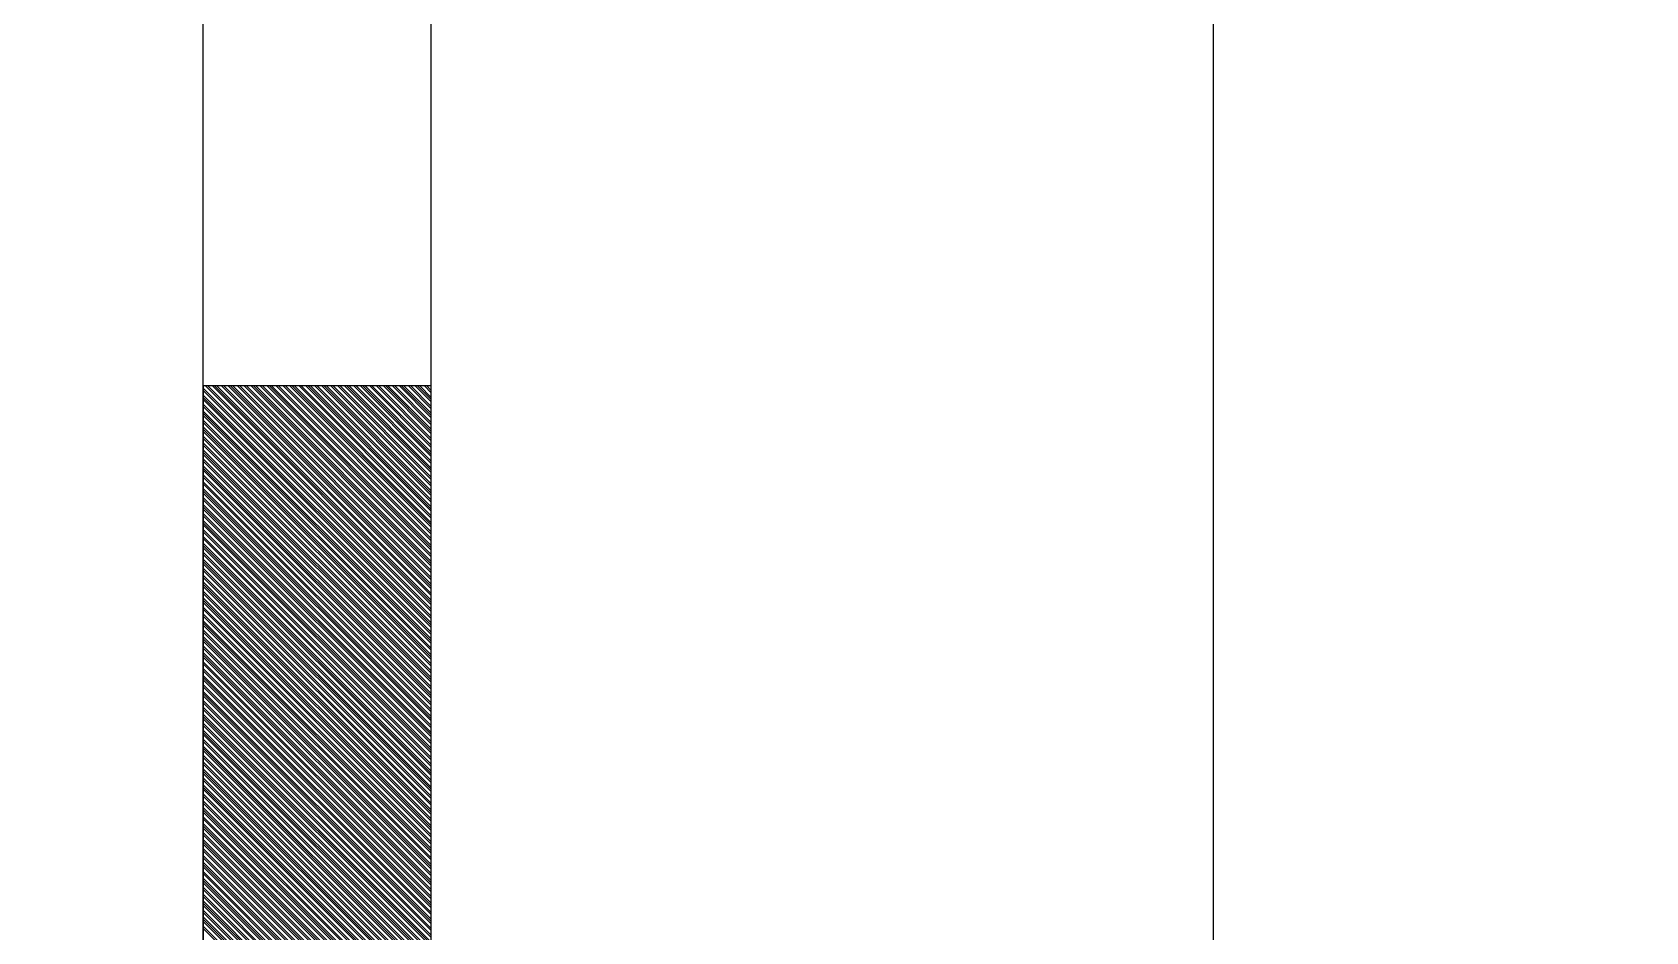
# Model space of a CAD drawing. Extents: x 735054 to 735644, y 4350981 to 4352008.
# Drawn here: x 735292.92 to 735299.99, y 4351958.62 to 4351962.56 of the extents above; entities that cross this region are included whole.
import ezdxf

# ---------------------------------------------------------------- set-up
doc = ezdxf.new("R2010")
doc.units = 0
doc.layers.get('0').update_dxf_attribs({"linetype": 'CONTINUOUS'})

msp = doc.modelspace()

# ---------------------------------------------------------------- linework, layer by layer
at = {"color": 0, "linetype": 'CONTINUOUS'}
for p, q in [((735293.67, 4351881.01), (735293.67, 4351981.01)), ((735293.67, 4351881.01), (735293.67, 4351981.01)), ((735294.67, 4351881.01), (735294.67, 4351981.01)), ((735294.67, 4351881.01), (735294.67, 4351981.01)), ((735294.67, 4351960), (735293.67, 4351961)), ((735294.67, 4351960), (735293.67, 4351961)), ((735294.67, 4351959.99), (735293.67, 4351960.99)), ((735294.67, 4351959.99), (735293.67, 4351960.99)), ((735294.67, 4351959.97), (735293.67, 4351960.97)), ((735294.67, 4351959.97), (735293.67, 4351960.97)), ((735294.67, 4351959.96), (735293.67, 4351960.96)), ((735294.67, 4351959.96), (735293.67, 4351960.96)), ((735294.67, 4351959.95), (735293.67, 4351960.95)), ((735294.67, 4351959.95), (735293.67, 4351960.95)), ((735294.67, 4351960.02), (735293.68, 4351961.01)), ((735294.67, 4351960.02), (735293.68, 4351961.01)), ((735294.67, 4351960.03), (735293.69, 4351961.01)), ((735294.67, 4351960.03), (735293.69, 4351961.01)), ((735294.67, 4351960.05), (735293.71, 4351961.01)), ((735294.67, 4351960.05), (735293.71, 4351961.01)), ((735294.67, 4351960.06), (735293.72, 4351961.01)), ((735294.67, 4351960.06), (735293.72, 4351961.01)), ((735294.67, 4351960.07), (735293.73, 4351961.01)), ((735294.67, 4351960.07), (735293.73, 4351961.01)), ((735294.67, 4351960.09), (735293.75, 4351961.01)), ((735294.67, 4351960.09), (735293.75, 4351961.01)), ((735294.67, 4351960.1), (735293.76, 4351961.01)), ((735294.67, 4351960.1), (735293.76, 4351961.01)), ((735294.67, 4351960.12), (735293.78, 4351961.01)), ((735294.67, 4351960.12), (735293.78, 4351961.01)), ((735294.67, 4351960.13), (735293.79, 4351961.01)), ((735294.67, 4351960.13), (735293.79, 4351961.01)), ((735294.67, 4351960.14), (735293.8, 4351961.01)), ((735294.67, 4351960.14), (735293.8, 4351961.01)), ((735294.67, 4351960.16), (735293.82, 4351961.01)), ((735294.67, 4351960.16), (735293.82, 4351961.01)), ((735294.67, 4351960.17), (735293.83, 4351961.01)), ((735294.67, 4351960.17), (735293.83, 4351961.01)), ((735294.67, 4351960.19), (735293.85, 4351961.01)), ((735294.67, 4351960.19), (735293.85, 4351961.01)), ((735294.67, 4351960.2), (735293.86, 4351961.01)), ((735294.67, 4351960.2), (735293.86, 4351961.01)), ((735294.67, 4351960.22), (735293.88, 4351961.01)), ((735294.67, 4351960.22), (735293.88, 4351961.01)), ((735294.67, 4351960.23), (735293.89, 4351961.01)), ((735294.67, 4351960.23), (735293.89, 4351961.01)), ((735294.67, 4351960.24), (735293.9, 4351961.01)), ((735294.67, 4351960.24), (735293.9, 4351961.01)), ((735294.67, 4351960.26), (735293.92, 4351961.01)), ((735294.67, 4351960.26), (735293.92, 4351961.01)), ((735294.67, 4351960.27), (735293.93, 4351961.01)), ((735294.67, 4351960.27), (735293.93, 4351961.01)), ((735294.67, 4351960.29), (735293.95, 4351961.01)), ((735294.67, 4351960.29), (735293.95, 4351961.01)), ((735294.67, 4351960.3), (735293.96, 4351961.01)), ((735294.67, 4351960.3), (735293.96, 4351961.01)), ((735294.67, 4351960.31), (735293.97, 4351961.01)), ((735294.67, 4351960.31), (735293.97, 4351961.01)), ((735294.67, 4351960.33), (735293.99, 4351961.01)), ((735294.67, 4351960.33), (735293.99, 4351961.01)), ((735294.67, 4351960.34), (735294, 4351961.01)), ((735294.67, 4351960.34), (735294, 4351961.01)), ((735294.67, 4351960.36), (735294.02, 4351961.01)), ((735294.67, 4351960.36), (735294.02, 4351961.01)), ((735294.67, 4351960.37), (735294.03, 4351961.01)), ((735294.67, 4351960.37), (735294.03, 4351961.01)), ((735294.67, 4351960.39), (735294.05, 4351961.01)), ((735294.67, 4351960.39), (735294.05, 4351961.01)), ((735294.67, 4351960.4), (735294.06, 4351961.01)), ((735294.67, 4351960.4), (735294.06, 4351961.01)), ((735294.67, 4351960.41), (735294.07, 4351961.01)), ((735294.67, 4351960.41), (735294.07, 4351961.01)), ((735294.67, 4351960.43), (735294.09, 4351961.01)), ((735294.67, 4351960.43), (735294.09, 4351961.01)), ((735294.67, 4351960.44), (735294.1, 4351961.01)), ((735294.67, 4351960.44), (735294.1, 4351961.01)), ((735294.67, 4351960.46), (735294.12, 4351961.01)), ((735294.67, 4351960.46), (735294.12, 4351961.01)), ((735294.67, 4351960.47), (735294.13, 4351961.01)), ((735294.67, 4351960.47), (735294.13, 4351961.01)), ((735294.67, 4351960.48), (735294.14, 4351961.01)), ((735294.67, 4351960.48), (735294.14, 4351961.01)), ((735294.67, 4351960.5), (735294.16, 4351961.01)), ((735294.67, 4351960.5), (735294.16, 4351961.01)), ((735294.67, 4351960.51), (735294.17, 4351961.01)), ((735294.67, 4351960.51), (735294.17, 4351961.01)), ((735294.67, 4351960.53), (735294.19, 4351961.01)), ((735294.67, 4351960.53), (735294.19, 4351961.01)), ((735294.67, 4351960.54), (735294.2, 4351961.01)), ((735294.67, 4351960.54), (735294.2, 4351961.01)), ((735294.67, 4351960.55), (735294.21, 4351961.01)), ((735294.67, 4351960.55), (735294.21, 4351961.01)), ((735294.67, 4351960.57), (735294.23, 4351961.01)), ((735294.67, 4351960.57), (735294.23, 4351961.01)), ((735294.67, 4351960.58), (735294.24, 4351961.01)), ((735294.67, 4351960.58), (735294.24, 4351961.01)), ((735294.67, 4351960.6), (735294.26, 4351961.01)), ((735294.67, 4351960.6), (735294.26, 4351961.01)), ((735294.67, 4351960.61), (735294.27, 4351961.01)), ((735294.67, 4351960.61), (735294.27, 4351961.01)), ((735294.67, 4351960.63), (735294.29, 4351961.01)), ((735294.67, 4351960.63), (735294.29, 4351961.01)), ((735294.67, 4351960.64), (735294.3, 4351961.01)), ((735294.67, 4351960.64), (735294.3, 4351961.01)), ((735294.67, 4351960.65), (735294.31, 4351961.01)), ((735294.67, 4351960.65), (735294.31, 4351961.01)), ((735294.67, 4351960.67), (735294.33, 4351961.01)), ((735294.67, 4351960.67), (735294.33, 4351961.01)), ((735294.67, 4351960.68), (735294.34, 4351961.01)), ((735294.67, 4351960.68), (735294.34, 4351961.01)), ((735294.67, 4351960.7), (735294.36, 4351961.01)), ((735294.67, 4351960.7), (735294.36, 4351961.01)), ((735294.67, 4351960.71), (735294.37, 4351961.01)), ((735294.67, 4351960.71), (735294.37, 4351961.01)), ((735294.67, 4351960.72), (735294.38, 4351961.01)), ((735294.67, 4351960.72), (735294.38, 4351961.01)), ((735294.67, 4351960.74), (735294.4, 4351961.01)), ((735294.67, 4351960.74), (735294.4, 4351961.01)), ((735294.67, 4351960.75), (735294.41, 4351961.01)), ((735294.67, 4351960.75), (735294.41, 4351961.01)), ((735294.67, 4351960.77), (735294.43, 4351961.01)), ((735294.67, 4351960.77), (735294.43, 4351961.01)), ((735294.67, 4351960.78), (735294.44, 4351961.01)), ((735294.67, 4351960.78), (735294.44, 4351961.01)), ((735294.67, 4351960.8), (735294.46, 4351961.01)), ((735294.67, 4351960.8), (735294.46, 4351961.01)), ((735294.67, 4351960.81), (735294.47, 4351961.01)), ((735294.67, 4351960.81), (735294.47, 4351961.01)), ((735294.67, 4351960.82), (735294.48, 4351961.01)), ((735294.67, 4351960.82), (735294.48, 4351961.01)), ((735294.67, 4351960.84), (735294.5, 4351961.01)), ((735294.67, 4351960.84), (735294.5, 4351961.01)), ((735294.67, 4351960.85), (735294.51, 4351961.01)), ((735294.67, 4351960.85), (735294.51, 4351961.01)), ((735294.67, 4351960.87), (735294.53, 4351961.01)), ((735294.67, 4351960.87), (735294.53, 4351961.01)), ((735294.67, 4351960.88), (735294.54, 4351961.01)), ((735294.67, 4351960.88), (735294.54, 4351961.01)), ((735294.67, 4351960.89), (735294.55, 4351961.01)), ((735294.67, 4351960.89), (735294.55, 4351961.01)), ((735294.67, 4351960.91), (735294.57, 4351961.01)), ((735294.67, 4351960.91), (735294.57, 4351961.01)), ((735294.67, 4351960.92), (735294.58, 4351961.01)), ((735294.67, 4351960.92), (735294.58, 4351961.01)), ((735294.67, 4351960.94), (735294.6, 4351961.01)), ((735294.67, 4351960.94), (735294.6, 4351961.01)), ((735294.67, 4351960.95), (735294.61, 4351961.01)), ((735294.67, 4351960.95), (735294.61, 4351961.01)), ((735294.67, 4351960.96), (735294.62, 4351961.01)), ((735294.67, 4351960.96), (735294.62, 4351961.01)), ((735294.67, 4351960.98), (735294.64, 4351961.01)), ((735294.67, 4351960.98), (735294.64, 4351961.01)), ((735294.67, 4351960.99), (735294.65, 4351961.01)), ((735294.67, 4351960.99), (735294.65, 4351961.01)), ((735294.67, 4351959.93), (735293.67, 4351960.93)), ((735294.67, 4351959.93), (735293.67, 4351960.93)), ((735294.67, 4351959.92), (735293.67, 4351960.92)), ((735294.67, 4351959.92), (735293.67, 4351960.92)), ((735294.67, 4351959.9), (735293.67, 4351960.9)), ((735294.67, 4351959.9), (735293.67, 4351960.9)), ((735294.67, 4351959.89), (735293.67, 4351960.89)), ((735294.67, 4351959.89), (735293.67, 4351960.89)), ((735294.67, 4351959.88), (735293.67, 4351960.88)), ((735294.67, 4351959.88), (735293.67, 4351960.88)), ((735294.67, 4351959.86), (735293.67, 4351960.86)), ((735294.67, 4351959.86), (735293.67, 4351960.86)), ((735294.67, 4351959.85), (735293.67, 4351960.85)), ((735294.67, 4351959.85), (735293.67, 4351960.85)), ((735294.67, 4351959.83), (735293.67, 4351960.83)), ((735294.67, 4351959.83), (735293.67, 4351960.83)), ((735294.67, 4351959.82), (735293.67, 4351960.82)), ((735294.67, 4351959.82), (735293.67, 4351960.82)), ((735294.67, 4351959.81), (735293.67, 4351960.81)), ((735294.67, 4351959.81), (735293.67, 4351960.81)), ((735294.67, 4351959.79), (735293.67, 4351960.79)), ((735294.67, 4351959.79), (735293.67, 4351960.79)), ((735294.67, 4351959.78), (735293.67, 4351960.78)), ((735294.67, 4351959.78), (735293.67, 4351960.78)), ((735294.67, 4351959.76), (735293.67, 4351960.76)), ((735294.67, 4351959.76), (735293.67, 4351960.76)), ((735294.67, 4351959.75), (735293.67, 4351960.75)), ((735294.67, 4351959.75), (735293.67, 4351960.75)), ((735294.67, 4351959.73), (735293.67, 4351960.73)), ((735294.67, 4351959.73), (735293.67, 4351960.73)), ((735294.67, 4351959.72), (735293.67, 4351960.72)), ((735294.67, 4351959.72), (735293.67, 4351960.72)), ((735294.67, 4351959.71), (735293.67, 4351960.71)), ((735294.67, 4351959.71), (735293.67, 4351960.71)), ((735294.67, 4351959.69), (735293.67, 4351960.69)), ((735294.67, 4351959.69), (735293.67, 4351960.69)), ((735294.67, 4351959.68), (735293.67, 4351960.68)), ((735294.67, 4351959.68), (735293.67, 4351960.68)), ((735294.67, 4351959.66), (735293.67, 4351960.66)), ((735294.67, 4351959.66), (735293.67, 4351960.66)), ((735294.67, 4351959.65), (735293.67, 4351960.65)), ((735294.67, 4351959.65), (735293.67, 4351960.65)), ((735294.67, 4351959.64), (735293.67, 4351960.64)), ((735294.67, 4351959.64), (735293.67, 4351960.64)), ((735294.67, 4351959.62), (735293.67, 4351960.62)), ((735294.67, 4351959.62), (735293.67, 4351960.62)), ((735294.67, 4351959.61), (735293.67, 4351960.61)), ((735294.67, 4351959.61), (735293.67, 4351960.61)), ((735294.67, 4351959.59), (735293.67, 4351960.59)), ((735294.67, 4351959.59), (735293.67, 4351960.59)), ((735294.67, 4351959.58), (735293.67, 4351960.58)), ((735294.67, 4351959.58), (735293.67, 4351960.58)), ((735294.67, 4351959.56), (735293.67, 4351960.56)), ((735294.67, 4351959.56), (735293.67, 4351960.56)), ((735294.67, 4351959.55), (735293.67, 4351960.55)), ((735294.67, 4351959.55), (735293.67, 4351960.55)), ((735294.67, 4351959.54), (735293.67, 4351960.54)), ((735294.67, 4351959.54), (735293.67, 4351960.54)), ((735294.67, 4351959.52), (735293.67, 4351960.52)), ((735294.67, 4351959.52), (735293.67, 4351960.52)), ((735294.67, 4351959.51), (735293.67, 4351960.51)), ((735294.67, 4351959.51), (735293.67, 4351960.51)), ((735294.67, 4351959.49), (735293.67, 4351960.49)), ((735294.67, 4351959.49), (735293.67, 4351960.49)), ((735294.67, 4351959.48), (735293.67, 4351960.48)), ((735294.67, 4351959.48), (735293.67, 4351960.48)), ((735294.67, 4351959.47), (735293.67, 4351960.47)), ((735294.67, 4351959.47), (735293.67, 4351960.47)), ((735294.67, 4351959.45), (735293.67, 4351960.45)), ((735294.67, 4351959.45), (735293.67, 4351960.45)), ((735294.67, 4351959.44), (735293.67, 4351960.44)), ((735294.67, 4351959.44), (735293.67, 4351960.44)), ((735294.67, 4351959.42), (735293.67, 4351960.42)), ((735294.67, 4351959.42), (735293.67, 4351960.42)), ((735294.67, 4351959.41), (735293.67, 4351960.41)), ((735294.67, 4351959.41), (735293.67, 4351960.41)), ((735294.67, 4351959.4), (735293.67, 4351960.4)), ((735294.67, 4351959.4), (735293.67, 4351960.4)), ((735294.67, 4351959.38), (735293.67, 4351960.38)), ((735294.67, 4351959.38), (735293.67, 4351960.38)), ((735294.67, 4351959.37), (735293.67, 4351960.37)), ((735294.67, 4351959.37), (735293.67, 4351960.37)), ((735294.67, 4351959.35), (735293.67, 4351960.35)), ((735294.67, 4351959.35), (735293.67, 4351960.35)), ((735294.67, 4351959.34), (735293.67, 4351960.34)), ((735294.67, 4351959.34), (735293.67, 4351960.34)), ((735294.67, 4351959.32), (735293.67, 4351960.32)), ((735294.67, 4351959.32), (735293.67, 4351960.32)), ((735294.67, 4351959.31), (735293.67, 4351960.31)), ((735294.67, 4351959.31), (735293.67, 4351960.31)), ((735294.67, 4351959.3), (735293.67, 4351960.3)), ((735294.67, 4351959.3), (735293.67, 4351960.3)), ((735294.67, 4351959.28), (735293.67, 4351960.28)), ((735294.67, 4351959.28), (735293.67, 4351960.28)), ((735294.67, 4351959.27), (735293.67, 4351960.27)), ((735294.67, 4351959.27), (735293.67, 4351960.27)), ((735294.67, 4351959.25), (735293.67, 4351960.25)), ((735294.67, 4351959.25), (735293.67, 4351960.25)), ((735294.67, 4351959.24), (735293.67, 4351960.24)), ((735294.67, 4351959.24), (735293.67, 4351960.24)), ((735294.67, 4351959.23), (735293.67, 4351960.23)), ((735294.67, 4351959.23), (735293.67, 4351960.23)), ((735294.67, 4351959.21), (735293.67, 4351960.21)), ((735294.67, 4351959.21), (735293.67, 4351960.21)), ((735294.67, 4351959.2), (735293.67, 4351960.2)), ((735294.67, 4351959.2), (735293.67, 4351960.2)), ((735294.67, 4351959.18), (735293.67, 4351960.18)), ((735294.67, 4351959.18), (735293.67, 4351960.18)), ((735294.67, 4351959.17), (735293.67, 4351960.17)), ((735294.67, 4351959.17), (735293.67, 4351960.17)), ((735294.67, 4351959.15), (735293.67, 4351960.15)), ((735294.67, 4351959.15), (735293.67, 4351960.15)), ((735294.67, 4351959.14), (735293.67, 4351960.14)), ((735294.67, 4351959.14), (735293.67, 4351960.14)), ((735294.67, 4351959.13), (735293.67, 4351960.13)), ((735294.67, 4351959.13), (735293.67, 4351960.13)), ((735294.67, 4351959.11), (735293.67, 4351960.11)), ((735294.67, 4351959.11), (735293.67, 4351960.11)), ((735294.67, 4351959.1), (735293.67, 4351960.1)), ((735294.67, 4351959.1), (735293.67, 4351960.1)), ((735294.67, 4351959.08), (735293.67, 4351960.08)), ((735294.67, 4351959.08), (735293.67, 4351960.08)), ((735294.67, 4351959.07), (735293.67, 4351960.07)), ((735294.67, 4351959.07), (735293.67, 4351960.07)), ((735294.67, 4351959.06), (735293.67, 4351960.06)), ((735294.67, 4351959.06), (735293.67, 4351960.06)), ((735294.67, 4351959.04), (735293.67, 4351960.04)), ((735294.67, 4351959.04), (735293.67, 4351960.04)), ((735294.67, 4351959.03), (735293.67, 4351960.03)), ((735294.67, 4351959.03), (735293.67, 4351960.03)), ((735294.67, 4351959.01), (735293.67, 4351960.01)), ((735294.67, 4351959.01), (735293.67, 4351960.01)), ((735294.67, 4351959), (735293.67, 4351960)), ((735294.67, 4351959), (735293.67, 4351960)), ((735294.67, 4351958.98), (735293.67, 4351959.98)), ((735294.67, 4351958.98), (735293.67, 4351959.98)), ((735294.67, 4351958.97), (735293.67, 4351959.97)), ((735294.67, 4351958.97), (735293.67, 4351959.97)), ((735294.67, 4351958.96), (735293.67, 4351959.96)), ((735294.67, 4351958.96), (735293.67, 4351959.96)), ((735294.67, 4351958.94), (735293.67, 4351959.94)), ((735294.67, 4351958.94), (735293.67, 4351959.94)), ((735294.67, 4351958.93), (735293.67, 4351959.93)), ((735294.67, 4351958.93), (735293.67, 4351959.93)), ((735294.67, 4351958.91), (735293.67, 4351959.91)), ((735294.67, 4351958.91), (735293.67, 4351959.91)), ((735294.67, 4351958.9), (735293.67, 4351959.9)), ((735294.67, 4351958.9), (735293.67, 4351959.9)), ((735294.67, 4351958.89), (735293.67, 4351959.89)), ((735294.67, 4351958.89), (735293.67, 4351959.89)), ((735294.67, 4351958.87), (735293.67, 4351959.87)), ((735294.67, 4351958.87), (735293.67, 4351959.87)), ((735294.67, 4351958.86), (735293.67, 4351959.86)), ((735294.67, 4351958.86), (735293.67, 4351959.86)), ((735294.67, 4351958.84), (735293.67, 4351959.84)), ((735294.67, 4351958.84), (735293.67, 4351959.84)), ((735294.67, 4351958.83), (735293.67, 4351959.83)), ((735294.67, 4351958.83), (735293.67, 4351959.83)), ((735294.67, 4351958.82), (735293.67, 4351959.82)), ((735294.67, 4351958.82), (735293.67, 4351959.82)), ((735294.67, 4351958.8), (735293.67, 4351959.8)), ((735294.67, 4351958.8), (735293.67, 4351959.8)), ((735294.67, 4351958.79), (735293.67, 4351959.79)), ((735294.67, 4351958.79), (735293.67, 4351959.79)), ((735294.67, 4351958.77), (735293.67, 4351959.77)), ((735294.67, 4351958.77), (735293.67, 4351959.77)), ((735294.67, 4351958.76), (735293.67, 4351959.76)), ((735294.67, 4351958.76), (735293.67, 4351959.76)), ((735294.67, 4351958.74), (735293.67, 4351959.74)), ((735294.67, 4351958.74), (735293.67, 4351959.74)), ((735294.67, 4351958.73), (735293.67, 4351959.73)), ((735294.67, 4351958.73), (735293.67, 4351959.73)), ((735294.67, 4351958.72), (735293.67, 4351959.72)), ((735294.67, 4351958.72), (735293.67, 4351959.72)), ((735294.67, 4351958.7), (735293.67, 4351959.7)), ((735294.67, 4351958.7), (735293.67, 4351959.7)), ((735294.67, 4351958.69), (735293.67, 4351959.69)), ((735294.67, 4351958.69), (735293.67, 4351959.69)), ((735294.67, 4351958.67), (735293.67, 4351959.67)), ((735294.67, 4351958.67), (735293.67, 4351959.67)), ((735294.67, 4351958.66), (735293.67, 4351959.66)), ((735294.67, 4351958.66), (735293.67, 4351959.66)), ((735294.67, 4351958.65), (735293.67, 4351959.65)), ((735294.67, 4351958.65), (735293.67, 4351959.65)), ((735294.67, 4351958.63), (735293.67, 4351959.63)), ((735294.67, 4351958.63), (735293.67, 4351959.63)), ((735294.67, 4351958.62), (735293.67, 4351959.62)), ((735294.67, 4351958.62), (735293.67, 4351959.62)), ((735294.67, 4351958.6), (735293.67, 4351959.6)), ((735294.67, 4351958.6), (735293.67, 4351959.6)), ((735294.67, 4351958.59), (735293.67, 4351959.59)), ((735294.67, 4351958.59), (735293.67, 4351959.59)), ((735294.67, 4351958.57), (735293.67, 4351959.57)), ((735294.67, 4351958.57), (735293.67, 4351959.57)), ((735294.67, 4351958.56), (735293.67, 4351959.56)), ((735294.67, 4351958.56), (735293.67, 4351959.56)), ((735294.67, 4351958.55), (735293.67, 4351959.55)), ((735294.67, 4351958.55), (735293.67, 4351959.55)), ((735294.67, 4351958.53), (735293.67, 4351959.53)), ((735294.67, 4351958.53), (735293.67, 4351959.53)), ((735294.67, 4351958.52), (735293.67, 4351959.52)), ((735294.67, 4351958.52), (735293.67, 4351959.52)), ((735294.67, 4351958.5), (735293.67, 4351959.5)), ((735294.67, 4351958.5), (735293.67, 4351959.5)), ((735294.67, 4351958.49), (735293.67, 4351959.49)), ((735294.67, 4351958.49), (735293.67, 4351959.49)), ((735294.67, 4351958.48), (735293.67, 4351959.48)), ((735294.67, 4351958.48), (735293.67, 4351959.48)), ((735294.67, 4351958.46), (735293.67, 4351959.46)), ((735294.67, 4351958.46), (735293.67, 4351959.46)), ((735294.67, 4351958.45), (735293.67, 4351959.45)), ((735294.67, 4351958.45), (735293.67, 4351959.45)), ((735294.67, 4351958.43), (735293.67, 4351959.43)), ((735294.67, 4351958.43), (735293.67, 4351959.43)), ((735294.67, 4351958.42), (735293.67, 4351959.42)), ((735294.67, 4351958.42), (735293.67, 4351959.42)), ((735294.67, 4351958.41), (735293.67, 4351959.41)), ((735294.67, 4351958.41), (735293.67, 4351959.41)), ((735294.67, 4351958.39), (735293.67, 4351959.39)), ((735294.67, 4351958.39), (735293.67, 4351959.39)), ((735294.67, 4351958.38), (735293.67, 4351959.38)), ((735294.67, 4351958.38), (735293.67, 4351959.38)), ((735294.67, 4351958.36), (735293.67, 4351959.36)), ((735294.67, 4351958.36), (735293.67, 4351959.36)), ((735294.67, 4351958.35), (735293.67, 4351959.35)), ((735294.67, 4351958.35), (735293.67, 4351959.35)), ((735294.67, 4351958.33), (735293.67, 4351959.33)), ((735294.67, 4351958.33), (735293.67, 4351959.33)), ((735294.67, 4351958.32), (735293.67, 4351959.32)), ((735294.67, 4351958.32), (735293.67, 4351959.32)), ((735294.67, 4351958.31), (735293.67, 4351959.31)), ((735294.67, 4351958.31), (735293.67, 4351959.31)), ((735294.67, 4351958.29), (735293.67, 4351959.29)), ((735294.67, 4351958.29), (735293.67, 4351959.29)), ((735294.67, 4351958.28), (735293.67, 4351959.28)), ((735294.67, 4351958.28), (735293.67, 4351959.28)), ((735294.67, 4351958.26), (735293.67, 4351959.26)), ((735294.67, 4351958.26), (735293.67, 4351959.26)), ((735294.67, 4351958.25), (735293.67, 4351959.25)), ((735294.67, 4351958.25), (735293.67, 4351959.25)), ((735294.67, 4351958.24), (735293.67, 4351959.24)), ((735294.67, 4351958.24), (735293.67, 4351959.24)), ((735294.67, 4351958.22), (735293.67, 4351959.22)), ((735294.67, 4351958.22), (735293.67, 4351959.22)), ((735294.67, 4351958.21), (735293.67, 4351959.21)), ((735294.67, 4351958.21), (735293.67, 4351959.21)), ((735294.67, 4351958.19), (735293.67, 4351959.19)), ((735294.67, 4351958.19), (735293.67, 4351959.19)), ((735294.67, 4351958.18), (735293.67, 4351959.18)), ((735294.67, 4351958.18), (735293.67, 4351959.18)), ((735294.67, 4351958.16), (735293.67, 4351959.16)), ((735294.67, 4351958.16), (735293.67, 4351959.16)), ((735294.67, 4351958.15), (735293.67, 4351959.15)), ((735294.67, 4351958.15), (735293.67, 4351959.15)), ((735294.67, 4351958.14), (735293.67, 4351959.14)), ((735294.67, 4351958.14), (735293.67, 4351959.14)), ((735294.67, 4351958.12), (735293.67, 4351959.12)), ((735294.67, 4351958.12), (735293.67, 4351959.12)), ((735294.67, 4351958.11), (735293.67, 4351959.11)), ((735294.67, 4351958.11), (735293.67, 4351959.11)), ((735294.67, 4351958.09), (735293.67, 4351959.09)), ((735294.67, 4351958.09), (735293.67, 4351959.09)), ((735294.67, 4351958.08), (735293.67, 4351959.08)), ((735294.67, 4351958.08), (735293.67, 4351959.08)), ((735294.67, 4351958.07), (735293.67, 4351959.07)), ((735294.67, 4351958.07), (735293.67, 4351959.07)), ((735294.67, 4351958.05), (735293.67, 4351959.05)), ((735294.67, 4351958.05), (735293.67, 4351959.05)), ((735294.67, 4351958.04), (735293.67, 4351959.04)), ((735294.67, 4351958.04), (735293.67, 4351959.04)), ((735294.67, 4351958.02), (735293.67, 4351959.02)), ((735294.67, 4351958.02), (735293.67, 4351959.02)), ((735294.67, 4351958.01), (735293.67, 4351959.01)), ((735294.67, 4351958.01), (735293.67, 4351959.01)), ((735294.67, 4351958), (735293.67, 4351959)), ((735294.67, 4351958), (735293.67, 4351959)), ((735294.67, 4351957.98), (735293.67, 4351958.98)), ((735294.67, 4351957.98), (735293.67, 4351958.98)), ((735294.67, 4351957.97), (735293.67, 4351958.97)), ((735294.67, 4351957.97), (735293.67, 4351958.97)), ((735294.67, 4351957.95), (735293.67, 4351958.95)), ((735294.67, 4351957.95), (735293.67, 4351958.95)), ((735294.67, 4351957.94), (735293.67, 4351958.94)), ((735294.67, 4351957.94), (735293.67, 4351958.94)), ((735294.67, 4351957.92), (735293.67, 4351958.92)), ((735294.67, 4351957.92), (735293.67, 4351958.92)), ((735294.67, 4351957.91), (735293.67, 4351958.91)), ((735294.67, 4351957.91), (735293.67, 4351958.91)), ((735294.67, 4351957.9), (735293.67, 4351958.9)), ((735294.67, 4351957.9), (735293.67, 4351958.9)), ((735294.67, 4351957.88), (735293.67, 4351958.88)), ((735294.67, 4351957.88), (735293.67, 4351958.88)), ((735294.67, 4351957.87), (735293.67, 4351958.87)), ((735294.67, 4351957.87), (735293.67, 4351958.87)), ((735294.67, 4351957.85), (735293.67, 4351958.85)), ((735294.67, 4351957.85), (735293.67, 4351958.85)), ((735294.67, 4351957.84), (735293.67, 4351958.84)), ((735294.67, 4351957.84), (735293.67, 4351958.84)), ((735294.67, 4351957.83), (735293.67, 4351958.83)), ((735294.67, 4351957.83), (735293.67, 4351958.83)), ((735294.67, 4351957.81), (735293.67, 4351958.81)), ((735294.67, 4351957.81), (735293.67, 4351958.81)), ((735294.67, 4351957.8), (735293.67, 4351958.8)), ((735294.67, 4351957.8), (735293.67, 4351958.8)), ((735294.67, 4351957.78), (735293.67, 4351958.78)), ((735294.67, 4351957.78), (735293.67, 4351958.78)), ((735294.67, 4351957.77), (735293.67, 4351958.77)), ((735294.67, 4351957.77), (735293.67, 4351958.77)), ((735294.67, 4351957.75), (735293.67, 4351958.75)), ((735294.67, 4351957.75), (735293.67, 4351958.75)), ((735294.67, 4351957.74), (735293.67, 4351958.74)), ((735294.67, 4351957.74), (735293.67, 4351958.74)), ((735294.67, 4351957.73), (735293.67, 4351958.73)), ((735294.67, 4351957.73), (735293.67, 4351958.73)), ((735294.67, 4351957.71), (735293.67, 4351958.71)), ((735294.67, 4351957.71), (735293.67, 4351958.71)), ((735294.67, 4351957.7), (735293.67, 4351958.7)), ((735294.67, 4351957.7), (735293.67, 4351958.7)), ((735294.67, 4351957.68), (735293.67, 4351958.68)), ((735294.67, 4351957.68), (735293.67, 4351958.68)), ((735294.67, 4351957.67), (735293.67, 4351958.67)), ((735294.67, 4351957.67), (735293.67, 4351958.67)), ((735294.67, 4351957.66), (735293.67, 4351958.66)), ((735294.67, 4351957.66), (735293.67, 4351958.66)), ((735294.67, 4351957.64), (735293.67, 4351958.64)), ((735294.67, 4351957.64), (735293.67, 4351958.64)), ((735294.67, 4351957.63), (735293.67, 4351958.63)), ((735294.67, 4351957.63), (735293.67, 4351958.63))]:
    msp.add_line(p, q, dxfattribs=at)
msp.add_lwpolyline([(735294.67, 4351951.01), (735294.67, 4351961.01), (735293.67, 4351961.01), (735293.67, 4351951.01)], close=True, dxfattribs=at)
msp.add_lwpolyline([(735294.67, 4351951.01), (735294.67, 4351961.01), (735293.67, 4351961.01), (735293.67, 4351951.01)], close=True, dxfattribs=at)

# ---------------------------------------------------------------- meshes
mesh = msp.add_polyface(dxfattribs=at)
corners = [(735362.5, 4350981), (735054.5, 4352007.5), (735644, 4350981), (735644, 4352007.5), (735054.5, 4350981)]
mesh.append_faces([[corners[k] for k in face] for face in [(0, 1, 4), (1, 0, 2, 3)]], dxfattribs={"vtx0": -1, "color": 0})
mesh = msp.add_polyface(dxfattribs=at)
corners = [(735345.58, 4351821), (735345.58, 4352001.5), (735064.5, 4352001.5), (735064.5, 4351821)]
mesh.append_faces([[corners[k] for k in face] for face in [(0, 1, 2, 3)]], dxfattribs={"color": 0})
mesh = msp.add_polyface(dxfattribs=at)
corners = [(735298.1, 4351828.19), (735298.1, 4351994.66), (735288.23, 4351994.66), (735288.23, 4351828.19)]
mesh.append_faces([[corners[k] for k in face] for face in [(0, 1, 2, 3)]], dxfattribs={"color": 0})

doc.saveas('drawing.dxf')
